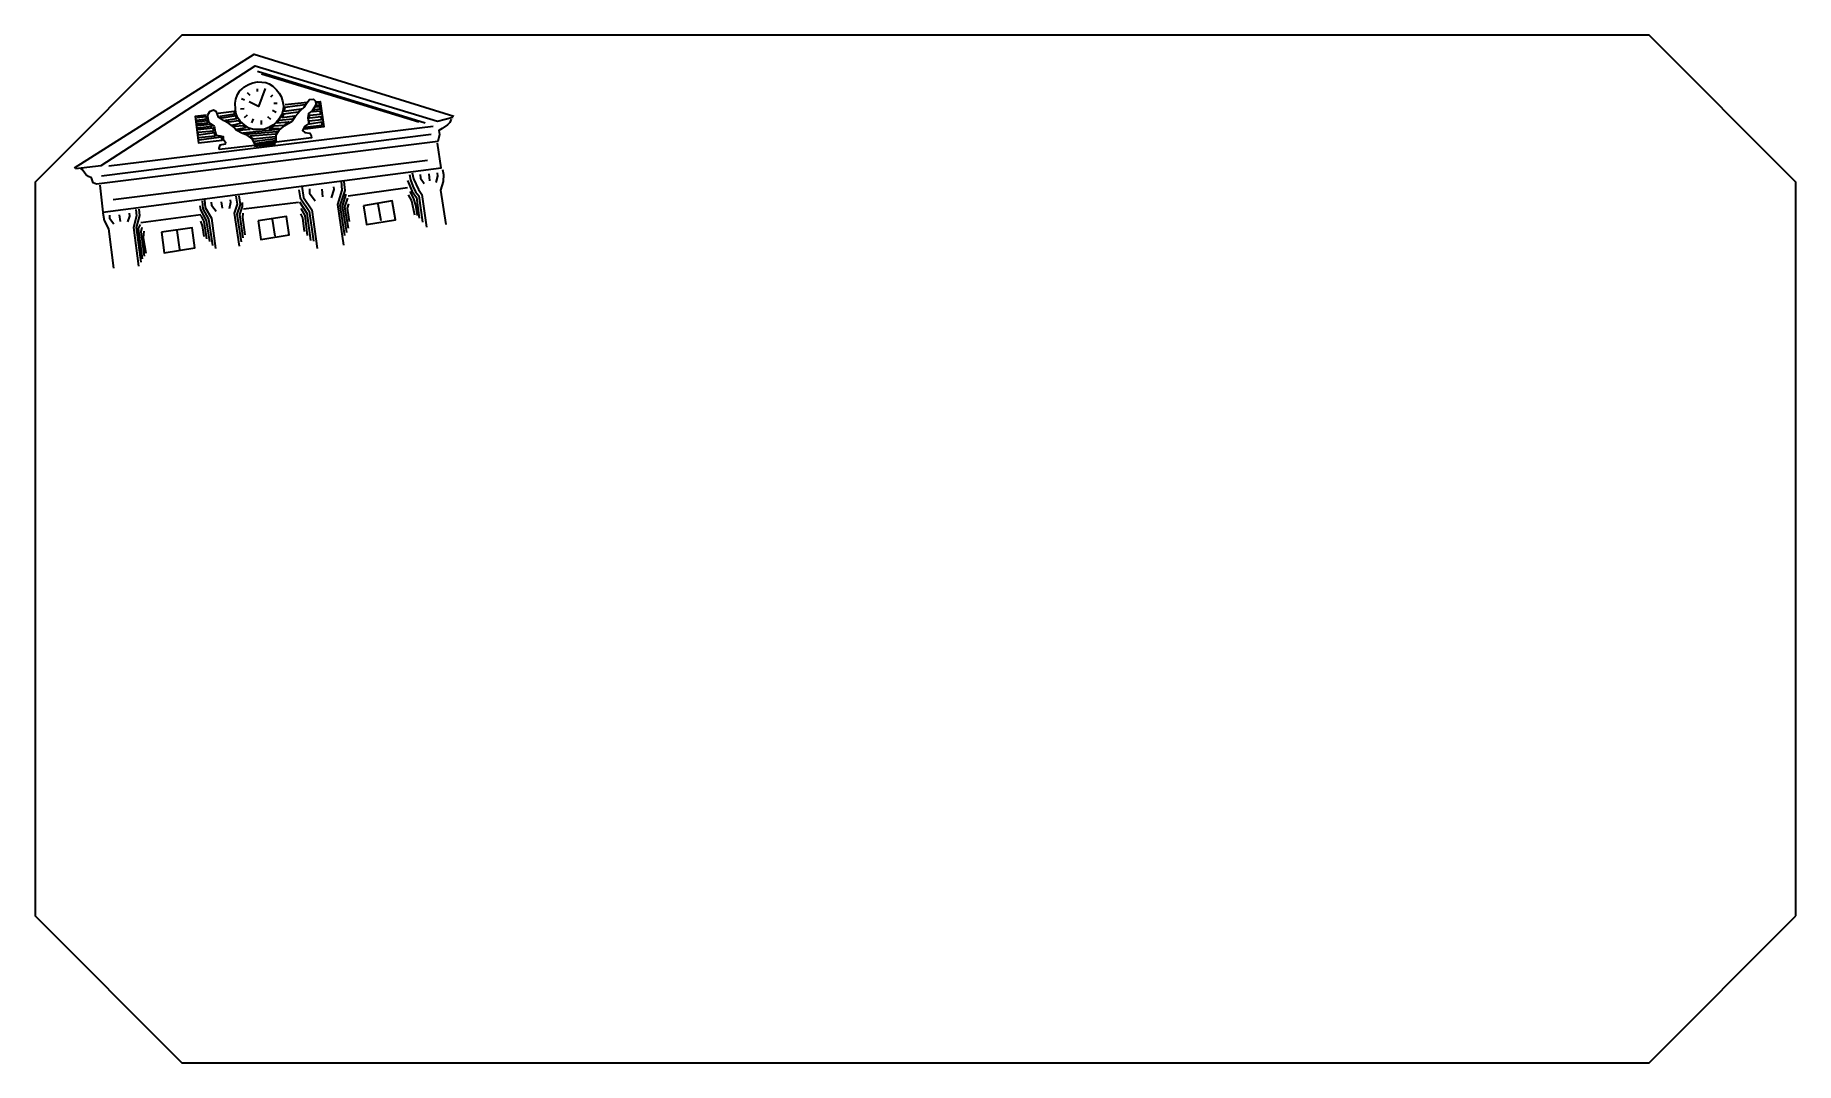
# Model space of a CAD drawing. Extents: x 6 to 143, y -103 to -23.
import ezdxf

# ---------------------------------------------------------------- set-up
doc = ezdxf.new("R2010")
doc.units = 0
doc.header["$MEASUREMENT"] = 0
doc.layers.add('ClockTower', color=7, linetype='Continuous', lineweight=0)
doc.layers.add('EdgeTop', color=7, linetype='Continuous', lineweight=0)

msp = doc.modelspace()

# ---------------------------------------------------------------- linework, layer by layer
at = {"layer": 'ClockTower', "color": 250, "lineweight": 35, "true_color": 0x231f20}
for p, q in [((23.02, -25.65), (36.1, -29.67)), ((23.33, -25.87), (35.6, -29.6)), ((22.23, -27.31), (22.43, -27.52)), ((23, -27.02), (23.01, -27.25)), ((21.7, -28.58), (21.99, -28.56)), ((24.21, -27.52), (24.04, -27.68)), ((24.48, -28.87), (24.21, -28.72)), ((24.55, -28.16), (24.3, -28.18)), ((11.45, -33.02), (36.71, -29.93)), ((22.01, -29.26), (22.25, -29.05)), ((22.6, -29.67), (22.72, -29.36)), ((23.35, -29.8), (23.33, -29.49)), ((24.07, -29.43), (23.83, -29.22)), ((10.89, -33.81), (36.56, -30.57)), ((11.79, -35.64), (36.28, -32.58)), ((36.37, -33.66), (36.43, -34.19)), ((28.05, -34.83), (28.1, -35.45)), ((30.08, -35.36), (34.72, -34.71)), ((12.26, -36.85), (12.33, -37.36)), ((13.93, -37.44), (18.61, -36.82)), ((20.21, -35.82), (20.27, -36.33)), ((21.95, -36.38), (26.23, -35.85)), ((32.66, -37.3), (32.43, -36.01)), ((16.75, -38.06), (16.96, -39.53)), ((24.41, -38.5), (24.2, -37.18))]:
    msp.add_line(p, q, dxfattribs=at)
for points in [[(8.78, -33.18), (22.78, -24.34), (38.33, -29.16)], [(8.84, -33.23), (10.86, -33.01), (22.85, -25.25), (37.04, -29.55), (38.24, -29.24)], [(23.62, -27.01), (23.11, -28.4), (22.39, -28.04)], [(25.18, -28.26), (26.93, -28.06), (26.74, -28.27), (25.15, -28.49), (25.08, -28.78), (26.45, -28.58), (26.21, -28.86), (25.05, -29.01), (24.94, -29.25), (25.92, -29.13), (25.78, -29.38), (24.72, -29.5), (24.57, -29.67), (25.45, -29.6), (25.09, -29.88), (24.28, -29.94), (23.97, -30.11), (24.7, -30.11), (24.63, -30.19), (21.92, -30.47), (22.12, -30.57), (24.51, -30.34), (24.45, -30.56), (22.47, -30.72), (22.7, -30.92), (24.44, -30.73), (24.43, -30.92), (22.79, -31.12), (22.8, -31.28), (24.4, -31.06), (24.42, -31.22), (22.82, -31.42), (22.82, -31.5), (24.42, -31.31)], [(27.64, -28.04), (27.92, -28.01), (28.19, -29.98), (26.73, -30.16), (26.71, -30.02), (28.08, -29.86), (28.04, -29.63), (27.07, -29.77), (27.05, -29.52), (28.01, -29.42), (27.98, -29.2), (27.07, -29.31), (27.07, -29.07), (27.94, -29), (27.94, -28.76), (27.31, -28.81), (27.46, -28.63), (27.94, -28.59), (27.89, -28.42), (27.56, -28.45), (27.64, -28.28), (27.88, -28.29), (27.85, -28.13), (27.63, -28.15)], [(38.11, -29.4), (38.02, -29.65), (37.84, -29.84), (37.41, -30.11), (37.15, -30.27), (37.2, -30.59), (37.07, -31.12), (10.48, -34.44), (10.23, -34.34), (10.1, -33.95), (9.87, -33.86), (9.66, -33.7), (9.37, -33.32), (9.28, -33.23)], [(19.03, -29.09), (18.18, -29.19), (18.43, -31.24), (20.28, -31.02), (20.23, -30.8), (18.47, -31.02), (18.44, -30.83), (19.74, -30.68), (19.68, -30.45), (18.44, -30.64), (18.42, -30.41), (19.59, -30.29), (19.57, -30.1), (18.39, -30.22), (18.38, -30.06), (19.48, -29.95), (19.38, -29.81), (18.35, -29.9), (18.33, -29.75), (19.14, -29.67), (19.1, -29.53), (18.34, -29.63), (18.31, -29.46), (19.06, -29.37), (19.03, -29.22), (18.31, -29.29)], [(22.47, -30.2), (21.59, -30.27), (21.45, -30.17), (22.11, -30.05), (21.93, -29.91), (21.24, -29.97), (21.06, -29.86), (21.74, -29.7), (21.54, -29.52), (20.81, -29.63), (20.57, -29.48), (21.42, -29.33), (21.32, -29.13), (20.25, -29.31), (20.11, -29.17), (21.26, -28.98), (21.22, -28.8), (19.97, -28.94)], [(10.75, -34.54), (10.99, -36.63), (37.33, -33.18), (37.04, -31.25)], [(29.54, -34.21), (29.6, -34.93), (29.26, -36.03), (29.73, -39.21)], [(29.76, -34.24), (29.82, -34.94), (29.44, -36.11), (29.81, -38.46)], [(34.72, -34.18), (35.09, -35.02), (35.41, -35.48), (35.62, -37.11)], [(34.86, -33.7), (34.94, -34.12), (35.13, -34.61), (35.35, -35.05), (35.61, -35.36), (35.89, -37.4)], [(35.08, -33.58), (35.18, -34.04), (35.58, -34.87), (35.83, -35.25), (36.19, -37.8)], [(35.7, -33.71), (35.72, -33.98), (36, -34.39)], [(37.03, -33.57), (37.05, -33.83), (36.91, -34.32)], [(37.45, -33.31), (37.53, -33.7), (37.49, -34.25), (37.28, -34.91), (37.7, -37.58)], [(20.91, -35.66), (20.93, -35.87), (20.81, -36.37)], [(21.35, -35.39), (21.44, -36.01), (21.2, -36.7), (21.6, -39.28)], [(21.58, -35.37), (21.67, -36.03), (21.42, -36.8), (21.75, -38.93)], [(26.24, -34.89), (26.36, -35.52), (27.05, -36.56), (27.39, -38.89)], [(26.48, -34.6), (26.62, -35.49), (27.26, -36.44), (27.69, -39.45)], [(27.07, -34.82), (27.09, -35.15), (27.52, -35.74)], [(28.96, -34.65), (28.97, -34.86), (28.78, -35.52)], [(29.92, -35.23), (29.62, -36.17), (29.97, -38.21)], [(30.03, -35.54), (29.81, -36.22), (30.08, -37.87)], [(34.77, -35.29), (35.02, -35.74), (35.26, -36.83)], [(34.89, -35.03), (35.16, -35.52), (35.33, -36.09), (35.48, -36.89)], [(10.99, -36.68), (11.08, -37.29), (11.43, -37.93), (11.8, -41)], [(11.49, -36.87), (11.51, -37.1), (11.84, -37.54)], [(13.04, -36.72), (13.06, -36.94), (12.9, -37.39)], [(13.56, -36.42), (13.6, -36.92), (13.38, -37.82), (13.77, -40.84)], [(13.79, -36.4), (13.83, -36.88), (13.57, -37.83), (13.95, -40.52)], [(18.55, -36.14), (18.58, -36.46), (19.04, -37.27), (19.28, -38.91)], [(18.61, -36.89), (18.84, -37.36), (19.06, -38.71)], [(18.72, -35.76), (18.76, -36.38), (19.22, -37.18), (19.53, -39.23)], [(18.91, -35.67), (18.96, -36.27), (19.44, -37.11), (19.77, -39.47)], [(19.43, -35.85), (19.45, -36.09), (19.82, -36.55)], [(21.83, -35.88), (21.83, -36.2), (21.63, -36.82), (21.88, -38.63)], [(21.9, -36.72), (21.85, -37.04), (22.04, -38.4)], [(26.31, -35.84), (26.88, -36.71), (27.17, -38.83)], [(26.39, -36.75), (26.53, -37.07), (26.67, -38.15)], [(26.4, -36.36), (26.71, -36.9), (26.9, -38.45)], [(30.13, -35.98), (30.01, -36.33), (30.17, -37.36)], [(13.88, -37.58), (13.74, -37.9), (14.04, -40.27)], [(14.01, -37.82), (13.93, -38.17), (14.19, -40.05)], [(14.18, -38.11), (14.12, -38.62), (14.32, -39.83)], [(18.58, -37.34), (18.73, -37.7), (18.86, -38.54)]]:
    msp.add_lwpolyline(points, dxfattribs=at)
for points in [[(21.97, -26.89), (22.32, -26.69), (22.67, -26.56), (23.04, -26.49), (23.36, -26.5), (23.68, -26.55), (23.94, -26.64), (24.22, -26.82), (24.5, -27.1), (24.73, -27.38), (24.87, -27.64), (24.97, -27.96), (25.05, -28.36), (25.02, -28.62), (24.93, -29.02), (24.72, -29.37), (24.49, -29.64), (24.22, -29.87), (23.9, -30.05), (23.58, -30.16), (23.17, -30.2), (22.73, -30.2), (22.39, -30.08), (22.14, -29.94), (21.9, -29.74), (21.69, -29.56), (21.47, -29.25), (21.34, -28.89), (21.32, -28.62), (21.28, -28.15), (21.33, -27.84), (21.48, -27.47), (21.64, -27.21), (21.83, -27.02)], [(22.81, -31.31), (22.61, -30.92), (22.23, -30.63), (21.86, -30.52), (21.37, -30.26), (21.18, -30.02), (20.76, -29.7), (20.38, -29.5), (19.99, -29.23), (19.83, -28.81), (19.61, -28.68), (19.3, -28.83), (19.13, -29.07), (19.16, -29.39), (19.23, -29.64), (19.48, -29.8), (19.66, -29.94), (19.73, -30.37), (19.82, -30.65), (20.11, -30.7), (20.35, -30.74), (20.36, -30.94), (20.55, -31.19), (20.5, -31.34), (20.1, -31.42), (20.02, -31.65), (20.04, -31.73), (22.82, -31.42)], [(24.48, -30.92), (24.49, -30.6), (24.71, -30.24), (25.17, -29.89), (25.73, -29.54), (26, -29.16), (26.39, -28.72), (26.66, -28.45), (26.9, -28.1), (27.08, -27.86), (27.4, -27.83), (27.55, -27.98), (27.57, -28.22), (27.47, -28.46), (27.29, -28.74), (26.99, -28.96), (26.95, -29.29), (27.03, -29.72), (26.68, -29.96), (26.54, -30.28), (26.72, -30.43), (27.1, -30.47), (27.22, -30.7), (27.24, -30.84), (24.5, -31.18)], [(23.08, -37.31), (23.28, -38.75), (25.5, -38.41), (25.28, -36.96)], [(31.29, -36.13), (31.51, -37.58), (33.79, -37.23), (33.53, -35.76)], [(15.55, -38.2), (15.76, -39.79), (18.16, -39.42), (17.93, -37.84)]]:
    msp.add_lwpolyline(points, close=True, dxfattribs=at)
msp.add_open_spline([(21.78, -27.79), (21.78, -27.79), (22.01, -27.88), (22.01, -27.88)], degree=3, dxfattribs=at)
at = {"layer": 'EdgeTop', "color": 250, "lineweight": 35, "true_color": 0x231f20}
msp.add_lwpolyline([(142.86, -91.43), (142.86, -34.29), (131.43, -22.86), (17.14, -22.86), (5.71, -34.29), (5.71, -91.43), (17.14, -102.86), (131.43, -102.86)], close=True, dxfattribs=at)

doc.saveas('drawing.dxf')
